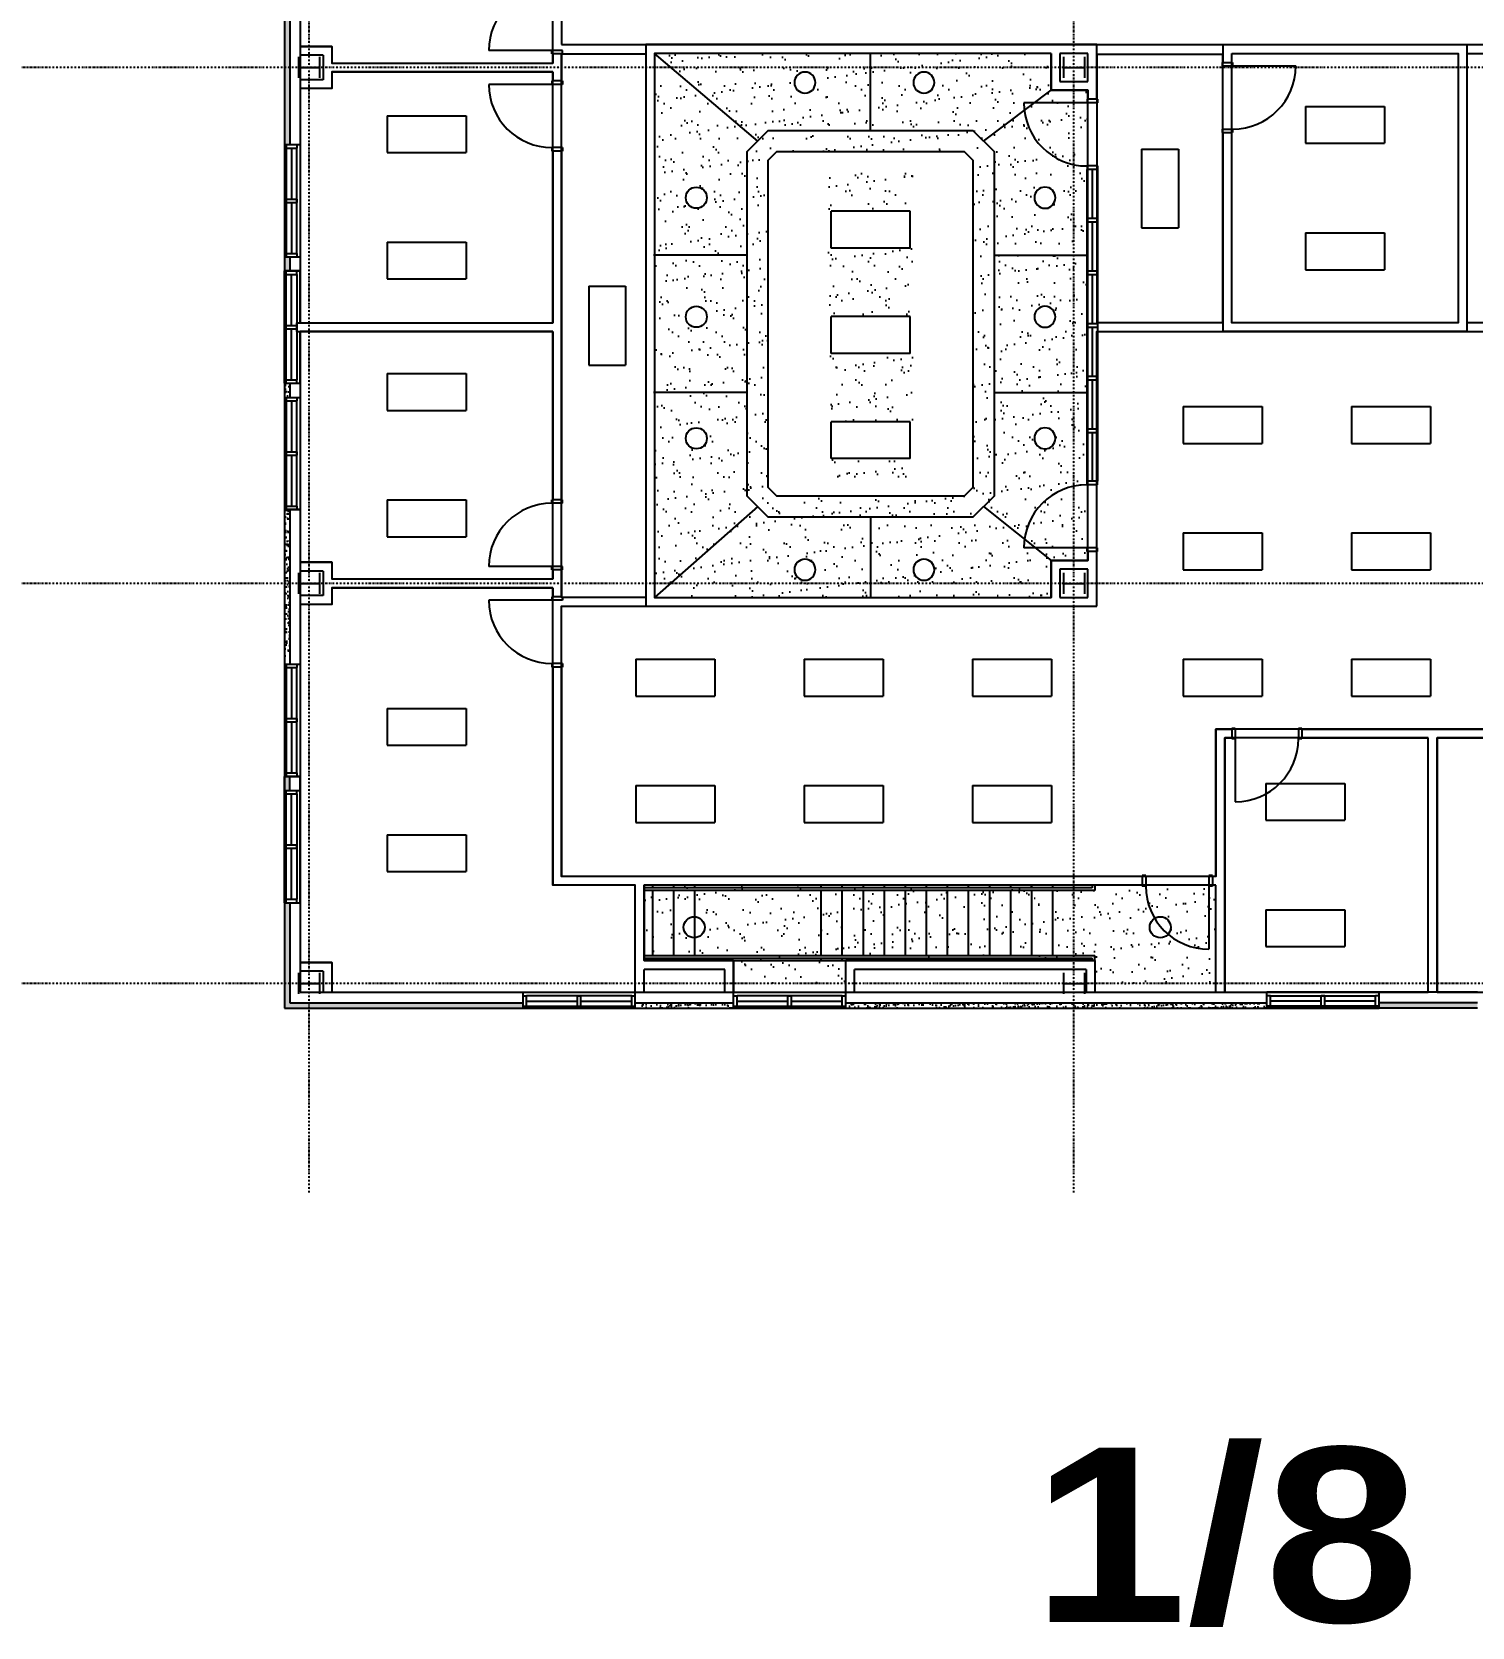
# Model space of a CAD drawing. Header units: inches. Extents: x -37 to 8263, y -3768 to 3636.
# Drawn here: x 5103 to 5924, y -3735 to -2826 of the extents above; entities that cross this region are included whole.
import ezdxf

# ---------------------------------------------------------------- set-up
doc = ezdxf.new("R2010")
doc.units = ezdxf.units.IN
doc.header["$MEASUREMENT"] = 0
doc.linetypes.add('DASHDOTX2', pattern=[2, 1, -0.5, 0, -0.5])
for name, color, linetype in [('CEILING', 1, 'Continuous'), ('DOORS', 2, 'Continuous'), ('ELECTRICAL', 5, 'Continuous'), ('poche', 1, 'Continuous'), ('STAIRS', 2, 'Continuous'), ('STRUCTURE', 1, 'DASHDOTX2'), ('WALLS', 4, 'Continuous'), ('WINDOWS', 2, 'Continuous')]:
    doc.layers.add(name, color=color, linetype=linetype)
doc.styles.add('ARIAL BLACK', font='')
doc.styles.get('ARIAL BLACK').set_extended_font_data('Arial Black')
pattern_1 = [(37.5, (3176.1406, -2890.3455), (-0.1259867, 3.8536475), [0, -3.04, 0, -3.4, 0, -3.25]), (7.5, (3176.1406, -2890.3455), (3.539553, 5.644292), [0, -1.64, 0, -2.74, 0, -1.05]), (327.5, (3173.6806, -2890.3455), (6.2282837, 0.011318), [0, -1, 0, -3.6, 0, -4.7]), (317.5, (3173.6806, -2890.3455), (6.012253, 1.755351), [0, -0.5, 0, -2.36, 0, -2.7])]
pattern_2 = [(37.5, (3176.1406, -2886.3455), (-0.1259867, 3.8536475), [0, -3.04, 0, -3.4, 0, -3.25]), (7.5, (3176.1406, -2886.3455), (3.539553, 5.644292), [0, -1.64, 0, -2.74, 0, -1.05]), (327.5, (3173.6806, -2886.3455), (6.2282837, 0.011318), [0, -1, 0, -3.6, 0, -4.7]), (317.5, (3173.6806, -2886.3455), (6.012253, 1.755351), [0, -0.5, 0, -2.36, 0, -2.7])]

# ---------------------------------------------------------------- blocks, each defined once
blk = doc.blocks.new('12in CAN')
at = {"layer": 'ELECTRICAL', "linetype": 'Continuous'}
blk.add_circle((0, 0), 6, dxfattribs=at)
blk = doc.blocks.new("4' FLOURO")
at = {"layer": 'ELECTRICAL', "linetype": 'Continuous'}
for p, q in [((1.5, -1.5), (46.5, -1.5)), ((1.5, -1.5), (1.5, -22.5)), ((46.5, -1.5), (46.5, -22.5)), ((1.5, -22.5), (46.5, -22.5))]:
    blk.add_line(p, q, dxfattribs=at)

msp = doc.modelspace()

# ---------------------------------------------------------------- hatches: boundary and pattern name
at = {"layer": 'CEILING'}
h = msp.add_hatch(dxfattribs=at)
h.set_pattern_fill('AR-SAND', color=1, scale=8, style=0)
h.paths.add_polyline_path([(5467.78, -2845.77), (5458.36, -2845.77), (5458.36, -2952.77), (5511.15, -2952.77), (5511.15, -2893.74), (5517.15, -2887.74)])
h.paths.add_polyline_path([(5488.15, -2920, -1), (5476.15, -2920, -1)], flags=16)
h.paths.add_polyline_path([(5581.5, -2845.77), (5467.78, -2845.77), (5517.15, -2887.74), (5523.15, -2881.74), (5581.5, -2881.74)])
h.paths.add_polyline_path([(5538.07, -2854.39, -1), (5550.07, -2854.39, -1)], flags=16)
h.paths.add_polyline_path([(5684.36, -2858.77), (5684.36, -2845.77), (5581.5, -2845.77), (5581.5, -2881.74), (5639.85, -2881.74), (5645.85, -2887.74)])
h.paths.add_polyline_path([(5605.89, -2854.39, -1), (5617.89, -2854.39, -1)], flags=16)
h.paths.add_polyline_path([(5684.36, -2837.77), (5581.5, -2837.77), (5581.5, -2845.77), (5684.36, -2845.77)])
h.paths.add_polyline_path([(5581.5, -2837.77), (5458.36, -2837.77), (5467.78, -2845.77), (5581.5, -2845.77)])
h.paths.add_polyline_path([(5511.15, -2952.77), (5458.36, -2952.77), (5458.36, -3031.03), (5511.15, -3031.03)])
h.paths.add_polyline_path([(5488.15, -2987.87, -1), (5476.15, -2987.87, -1)], flags=16)
h.paths.add_polyline_path([(5511.15, -3031.03), (5458.36, -3031.03), (5458.36, -3139.77), (5467.57, -3139.77), (5517.15, -3096.05), (5511.15, -3090.05)])
h.paths.add_polyline_path([(5488.15, -3057.14, -1), (5476.15, -3057.14, -1)], flags=16)
h.paths.add_polyline_path([(5581.5, -3102.05), (5523.15, -3102.05), (5517.15, -3096.05), (5467.57, -3139.77), (5581.5, -3139.77)])
h.paths.add_polyline_path([(5550.07, -3132.01, -1), (5538.07, -3132.01, -1)], flags=16)
h.paths.add_polyline_path([(5581.5, -3139.77), (5467.57, -3139.77), (5458.5, -3147.77), (5581.5, -3147.77)])
h.paths.add_polyline_path([(5684.36, -3139.77), (5581.5, -3139.77), (5581.5, -3147.77), (5684.36, -3147.77)])
h.paths.add_polyline_path([(5684.36, -3126.77), (5645.85, -3096.05), (5639.85, -3102.05), (5581.5, -3102.05), (5581.5, -3139.77), (5684.36, -3139.77)])
h.paths.add_polyline_path([(5617.89, -3132.01, -1), (5605.89, -3132.01, -1)], flags=16)
h.paths.add_polyline_path([(5697.36, -3031.03), (5651.85, -3031.03), (5651.85, -3090.05), (5645.85, -3096.05), (5684.36, -3126.77), (5697.36, -3126.77)])
h.paths.add_polyline_path([(5674.85, -3057.14, -1), (5686.85, -3057.14, -1)], flags=16)
h.paths.add_polyline_path([(5705.36, -3031.03), (5697.36, -3031.03), (5697.36, -3126.77), (5705.36, -3126.77)])
h.paths.add_polyline_path([(5697.36, -2952.77), (5651.85, -2952.77), (5651.85, -3031.03), (5697.36, -3031.03)])
h.paths.add_polyline_path([(5674.85, -2987.87, -1), (5686.85, -2987.87, -1)], flags=16)
h.paths.add_polyline_path([(5705.36, -2952.77), (5697.36, -2952.77), (5697.36, -3031.03), (5705.36, -3031.03)])
h.paths.add_polyline_path([(5705.36, -2858.77), (5697.36, -2858.77), (5697.36, -2952.77), (5705.36, -2952.77)])
h.paths.add_polyline_path([(5697.36, -2858.77), (5684.36, -2858.77), (5645.85, -2887.74), (5651.85, -2893.74), (5651.85, -2952.77), (5697.36, -2952.77)])
h.paths.add_polyline_path([(5686.85, -2920, -1), (5674.85, -2920, -1)], flags=16)
h.paths.add_polyline_path([(5639.85, -2881.74), (5523.15, -2881.74), (5511.15, -2893.74), (5511.15, -3090.05), (5523.15, -3102.05), (5639.85, -3102.05), (5651.85, -3090.05), (5651.85, -2893.74)])
h.paths.add_polyline_path([(5634.88, -2893.74), (5639.85, -2898.71), (5639.85, -3085.08), (5634.88, -3090.05), (5528.13, -3090.05), (5523.15, -3085.08), (5523.15, -2898.71), (5528.13, -2893.74)], flags=16)
h.paths.add_polyline_path([(5605.5, -2902.21), (5605.5, -3082.21), (5557.5, -3082.21), (5557.5, -2902.21)], flags=0)
h.paths.add_polyline_path([(5604, -2927.71), (5604, -2948.71), (5559, -2948.71), (5559, -2927.71)], flags=0)
h.paths.add_polyline_path([(5604, -2987.71), (5604, -3008.71), (5559, -3008.71), (5559, -2987.71)], flags=0)
h.paths.add_polyline_path([(5604, -3047.71), (5604, -3068.71), (5559, -3068.71), (5559, -3047.71)], flags=0)
h = msp.add_hatch(dxfattribs=at)
h.set_pattern_fill('AR-SAND', color=1, scale=8, style=0)
h.paths.add_polyline_path([(5697.36, -3311.77), (5697.36, -3354.77), (5709.36, -3354.77), (5709.36, -3367.77), (5778.36, -3367.77), (5778.36, -3311.77)])
h.paths.add_polyline_path([(5752.59, -3335.76, -1), (5740.59, -3335.76, -1)], flags=16)
h.paths.add_polyline_path([(5697.36, -3311.77), (5452.36, -3311.77), (5452.36, -3354.77), (5503.36, -3354.77), (5503.36, -3367.77), (5567.36, -3367.77), (5567.36, -3354.77), (5697.36, -3354.77)])
h.paths.add_polyline_path([(5474.9, -3335.76, -1), (5486.9, -3335.76, -1)], flags=16)
at = {"layer": 'poche'}
h = msp.add_hatch(dxfattribs=at)
h.set_pattern_fill('AR-SAND', color=256, scale=2, style=0)
h.set_pattern_definition(pattern_2)
h.paths.add_polyline_path([(5250.36, -2801.77), (5247.36, -2801.77), (5247.36, -2845.77), (5250.36, -2845.77)])
h.paths.add_polyline_path([(5250.36, -2845.77), (5247.36, -2845.77), (5247.36, -2889.77), (5250.36, -2889.77)])
h.paths.add_polyline_path([(5250.36, -2953.77), (5248.36, -2953.77), (5247.36, -2953.77), (5247.36, -2961.77), (5250.36, -2961.77)])
h = msp.add_hatch(dxfattribs=at)
h.set_pattern_fill('AR-SAND', color=256, scale=2, style=0)
h.set_pattern_definition(pattern_2)
h.paths.add_polyline_path([(5250.36, -3025.77), (5247.36, -3025.77), (5247.36, -3033.77), (5250.36, -3033.77)])
h.paths.add_polyline_path([(5250.36, -3097.77), (5247.36, -3097.77), (5247.36, -3139.77), (5250.36, -3139.77)])
h.paths.add_polyline_path([(5250.36, -3139.77), (5247.36, -3139.77), (5247.36, -3181.77), (5250.36, -3181.77)])
h = msp.add_hatch(dxfattribs=at)
h.set_pattern_fill('AR-SAND', color=256, scale=2, style=0)
h.set_pattern_definition(pattern_1)
h.paths.add_polyline_path([(5250.36, -3249.77), (5247.36, -3249.77), (5247.36, -3257.77), (5250.36, -3257.77)])
h.paths.add_polyline_path([(5250.36, -3321.77), (5248.36, -3321.77), (5247.36, -3321.77), (5247.36, -3367.77), (5250.36, -3367.77)])
h.paths.add_polyline_path([(5250.36, -3367.77), (5247.36, -3367.77), (5247.36, -3381.77), (5261.36, -3381.77), (5261.36, -3378.77), (5250.36, -3378.77)])
h.paths.add_polyline_path([(5383.36, -3378.77), (5261.36, -3378.77), (5261.36, -3381.77), (5383.36, -3381.77)])
h = msp.add_hatch(dxfattribs=at)
h.set_pattern_fill('AR-SAND', color=256, scale=2, style=0)
h.set_pattern_definition(pattern_1)
h.paths.add_polyline_path([(5927.36, -3378.77), (5871.36, -3378.77), (5871.36, -3381.77), (5927.36, -3381.77)])
h.paths.add_polyline_path([(6113.36, -3378.77), (5991.36, -3378.77), (5991.36, -3380.77), (5991.36, -3381.77), (6113.36, -3381.77)])
h.paths.add_polyline_path([(6127.36, -3367.77), (6124.36, -3367.77), (6124.36, -3378.77), (6113.36, -3378.77), (6113.36, -3381.77), (6127.36, -3381.77)])
h.paths.add_polyline_path([(6127.36, -3321.77), (6124.36, -3321.77), (6124.36, -3367.77), (6127.36, -3367.77)])
h = msp.add_hatch(dxfattribs=at)
h.set_pattern_fill('AR-SAND', color=256, scale=2, style=0)
h.set_pattern_definition(pattern_1)
h.paths.add_polyline_path([(5503.36, -3378.77), (5447.36, -3378.77), (5447.36, -3381.77), (5503.36, -3381.77)])
h = msp.add_hatch(dxfattribs=at)
h.set_pattern_fill('AR-SAND', color=256, scale=2, style=0)
h.set_pattern_definition(pattern_1)
h.paths.add_polyline_path([(5697.36, -3378.77), (5567.36, -3378.77), (5567.36, -3380.77), (5567.36, -3381.77), (5697.36, -3381.77)])
h = msp.add_hatch(dxfattribs=at)
h.set_pattern_fill('AR-SAND', color=256, scale=2, style=0)
h.set_pattern_definition(pattern_1)
h.paths.add_polyline_path([(5807.36, -3378.77), (5697.36, -3378.77), (5697.36, -3381.77), (5807.36, -3381.77)])

# ---------------------------------------------------------------- linework, layer by layer
at = {"layer": 'CEILING', "color": 1}
for p, q in [((5517.15, -2887.74), (5458.36, -2837.77)), ((5581.5, -2881.74), (5581.5, -2837.77)), ((5645.85, -2887.74), (5684.36, -2858.77)), ((5511.15, -2952.77), (5457.64, -2952.77)), ((5651.85, -2952.77), (5705.36, -2952.77)), ((5511.15, -3031.03), (5457.64, -3031.03)), ((5651.85, -3031.03), (5705.36, -3031.03)), ((5517.15, -3096.05), (5458.36, -3147.89)), ((5645.85, -3096.05), (5684.36, -3126.77)), ((5581.5, -3102.05), (5581.5, -3147.77))]:
    msp.add_line(p, q, dxfattribs=at)
at = {"layer": 'CEILING', "color": 5}
for p, q in [((5247.36, -2889.77), (5247.36, -3097.77)), ((5247.36, -3185.77), (5247.36, -3321.77)), ((5383.36, -3381.77), (5447.36, -3381.77)), ((5503.36, -3381.77), (5567.36, -3381.77)), ((5807.36, -3381.77), (5871.36, -3381.77))]:
    msp.add_line(p, q, dxfattribs=at)
at = {"layer": 'CEILING', "color": 4}
for points in [[(5400.36, -2700.27), (5256.36, -2700.27), (5256.36, -2833.77), (5274.36, -2833.77), (5274.36, -2843.27), (5400.36, -2843.27)], [(5405.36, -2832.77), (5969.36, -2832.77), (5969.36, -2700.27), (5405.36, -2700.27), (5405.36, -2832.77)], [(5405.36, -2838.11), (5453.36, -2838.11), (5453.36, -3147.89), (5405.36, -3147.89)], [(5684.36, -2837.77), (5458.36, -2837.77), (5458.36, -3147.77), (5684.36, -3147.77), (5684.36, -3126.77), (5705.36, -3126.77), (5705.36, -2858.77), (5684.36, -2858.77)], [(5782.36, -2838.46), (5710.47, -2838.46), (5710.47, -2991.07), (5782.36, -2991.07)], [(5787.36, -2837.77), (5916.36, -2837.77), (5916.36, -2991.27), (5787.36, -2991.27)], [(5969.36, -2838.11), (5921.36, -2838.11), (5921.36, -2991.07), (5969.36, -2991.07)], [(5400.36, -2848.27), (5274.36, -2848.27), (5274.36, -2857.77), (5256.36, -2857.77), (5256.36, -2991.27), (5400.36, -2991.27)], [(5400.36, -2996.27), (5256.36, -2996.27), (5256.36, -3127.77), (5274.36, -3127.77), (5274.36, -3137.27), (5400.36, -3137.27)], [(5710.36, -3152.77), (5710.36, -2996.27), (5969.36, -2996.27), (5969.36, -3222.77), (5778.36, -3222.77), (5778.36, -3306.77), (5405.36, -3306.77), (5405.36, -3152.77)], [(5400.36, -3142.27), (5274.36, -3142.27), (5274.36, -3151.77), (5256.36, -3151.77), (5256.36, -3355.77), (5274.36, -3355.77), (5274.36, -3372.77), (5447.36, -3372.77), (5447.36, -3311.77), (5400.36, -3311.77)], [(6118.36, -3151.77), (6100.36, -3151.77), (6100.36, -3142.27), (5974.36, -3142.27), (5974.36, -3227.77), (5904.36, -3227.77), (5904.36, -3372.77), (6100.36, -3372.77), (6100.36, -3355.77), (6118.36, -3355.77)], [(5899.36, -3227.77), (5783.36, -3227.77), (5783.36, -3372.77), (5899.36, -3372.77)], [(5778.36, -3311.77), (5452.36, -3311.77), (5452.36, -3354.77), (5503.36, -3354.77), (5503.36, -3372.77), (5567.36, -3372.77), (5567.36, -3354.77), (5709.36, -3354.77), (5709.36, -3372.77), (5778.36, -3372.77)]]:
    msp.add_lwpolyline(points, close=True, dxfattribs=at)
at = {"layer": 'CEILING', "color": 2}
for points in [[(5511.15, -3090.05), (5511.15, -2893.74), (5523.15, -2881.74), (5639.85, -2881.74), (5651.85, -2893.74), (5651.85, -3090.05), (5639.85, -3102.05), (5523.15, -3102.05)], [(5523.15, -3085.08), (5523.15, -2898.71), (5528.13, -2893.74), (5634.88, -2893.74), (5639.85, -2898.71), (5639.85, -3085.08), (5634.88, -3090.05), (5528.13, -3090.05)]]:
    msp.add_lwpolyline(points, close=True, dxfattribs=at)
at = {"layer": 'DOORS', "color": 4, "linetype": 'Continuous'}
for p, q in [((5399.86, -2836.11), (5363.86, -2836.11)), ((5787.86, -2844.94), (5823.86, -2844.94)), ((5399.86, -2855.44), (5363.86, -2855.44)), ((5704.86, -2865.94), (5668.86, -2865.94)), ((5704.86, -3119.61), (5668.86, -3119.61)), ((5399.86, -3130.11), (5363.86, -3130.11)), ((5399.86, -3149.44), (5363.86, -3149.44)), ((5789.36, -3228.27), (5789.36, -3264.27)), ((5774.36, -3312.27), (5774.36, -3348.27))]:
    msp.add_line(p, q, dxfattribs=at)
at = {"layer": 'DOORS', "linetype": 'Continuous'}
for p, q in [((5399.86, -2838.11), (5399.86, -2836.11)), ((5405.86, -2836.11), (5399.86, -2836.11)), ((5405.86, -2838.11), (5405.86, -2836.11)), ((5405.86, -2838.11), (5399.86, -2838.11)), ((5781.86, -2842.94), (5787.86, -2842.94)), ((5781.86, -2842.94), (5781.86, -2844.94)), ((5781.86, -2844.94), (5787.86, -2844.94)), ((5787.86, -2842.94), (5787.86, -2844.94)), ((5405.86, -2853.44), (5399.86, -2853.44)), ((5399.86, -2853.44), (5399.86, -2855.44)), ((5405.86, -2853.44), (5405.86, -2855.44)), ((5405.86, -2855.44), (5399.86, -2855.44)), ((5710.86, -2863.94), (5704.86, -2863.94)), ((5704.86, -2863.94), (5704.86, -2865.94)), ((5710.86, -2865.94), (5704.86, -2865.94)), ((5710.86, -2863.94), (5710.86, -2865.94)), ((5781.86, -2880.94), (5787.86, -2880.94)), ((5781.86, -2880.94), (5781.86, -2882.94)), ((5787.86, -2880.94), (5787.86, -2882.94)), ((5781.86, -2882.94), (5787.86, -2882.94)), ((5405.86, -2891.44), (5399.86, -2891.44)), ((5399.86, -2891.44), (5399.86, -2893.44)), ((5405.86, -2893.44), (5399.86, -2893.44)), ((5405.86, -2891.44), (5405.86, -2893.44)), ((5710.86, -2901.94), (5704.86, -2901.94)), ((5704.86, -2901.94), (5704.86, -2903.94)), ((5710.86, -2903.94), (5704.86, -2903.94)), ((5710.86, -2901.94), (5710.86, -2903.94)), ((5704.86, -3083.61), (5704.86, -3081.61)), ((5710.86, -3081.61), (5704.86, -3081.61)), ((5710.86, -3083.61), (5704.86, -3083.61)), ((5710.86, -3083.61), (5710.86, -3081.61)), ((5399.86, -3094.11), (5399.86, -3092.11)), ((5405.86, -3092.11), (5399.86, -3092.11)), ((5405.86, -3094.11), (5399.86, -3094.11)), ((5405.86, -3094.11), (5405.86, -3092.11)), ((5704.86, -3121.61), (5704.86, -3119.61)), ((5710.86, -3119.61), (5704.86, -3119.61)), ((5710.86, -3121.61), (5704.86, -3121.61)), ((5710.86, -3121.61), (5710.86, -3119.61)), ((5399.86, -3132.11), (5399.86, -3130.11)), ((5405.86, -3130.11), (5399.86, -3130.11)), ((5405.86, -3132.11), (5399.86, -3132.11)), ((5405.86, -3132.11), (5405.86, -3130.11)), ((5399.86, -3147.44), (5399.86, -3149.44)), ((5405.86, -3147.44), (5399.86, -3147.44)), ((5405.86, -3149.44), (5399.86, -3149.44)), ((5405.86, -3147.44), (5405.86, -3149.44)), ((5399.86, -3185.44), (5399.86, -3187.44)), ((5405.86, -3185.44), (5399.86, -3185.44)), ((5405.86, -3187.44), (5399.86, -3187.44)), ((5405.86, -3185.44), (5405.86, -3187.44)), ((5787.36, -3222.27), (5787.36, -3228.27)), ((5787.36, -3222.27), (5789.36, -3222.27)), ((5789.36, -3222.27), (5789.36, -3228.27)), ((5825.36, -3222.27), (5825.36, -3228.27)), ((5825.36, -3222.27), (5827.36, -3222.27)), ((5827.36, -3222.27), (5827.36, -3228.27)), ((5787.36, -3228.27), (5789.36, -3228.27)), ((5825.36, -3228.27), (5827.36, -3228.27)), ((5738.36, -3306.27), (5736.36, -3306.27)), ((5736.36, -3306.27), (5736.36, -3312.27)), ((5738.36, -3306.27), (5738.36, -3312.27)), ((5776.36, -3306.27), (5774.36, -3306.27)), ((5774.36, -3306.27), (5774.36, -3312.27)), ((5776.36, -3306.27), (5776.36, -3312.27)), ((5738.36, -3312.27), (5736.36, -3312.27)), ((5776.36, -3312.27), (5774.36, -3312.27))]:
    msp.add_line(p, q, dxfattribs=at)
at = {"layer": 'DOORS', "color": 1, "linetype": 'Continuous'}
for centre, start, end in [((5399.86, -2836.11), 90, 180), ((5787.86, -2844.94), 270, 0), ((5399.86, -2855.44), 180, 270), ((5704.86, -2865.94), 180, 270), ((5704.86, -3119.61), 90, 180), ((5399.86, -3130.11), 90, 180), ((5399.86, -3149.44), 180, 270), ((5789.36, -3228.27), 270, 0), ((5774.36, -3312.27), 180, 270)]:
    msp.add_arc(centre, 36, start, end, dxfattribs=at)
at = {"layer": 'poche', "color": 2}
for p, q in [((5250.36, -2801.77), (5250.36, -2889.77)), ((5250.36, -2953.77), (5250.36, -2961.77)), ((5250.36, -3025.77), (5250.36, -3033.77)), ((5250.36, -3097.77), (5250.36, -3185.77)), ((5250.36, -3257.77), (5250.36, -3249.77)), ((5250.36, -3321.77), (5250.36, -3378.77)), ((5250.36, -3378.77), (5383.36, -3378.77)), ((5447.36, -3378.77), (5503.36, -3378.77)), ((5567.36, -3378.77), (5807.36, -3378.77)), ((5927.36, -3378.77), (5871.36, -3378.77))]:
    msp.add_line(p, q, dxfattribs=at)
at = {"layer": 'STAIRS', "color": 1}
for p, q in [((5707.86, -3313.27), (5452.36, -3313.27)), ((5709.36, -3314.77), (5452.36, -3314.77)), ((5707.86, -3311.77), (5707.86, -3313.27)), ((5709.36, -3311.77), (5709.36, -3314.77)), ((5452.36, -3351.77), (5709.36, -3351.77)), ((5452.36, -3353.27), (5707.86, -3353.27)), ((5707.86, -3354.77), (5707.86, -3353.27)), ((5709.36, -3354.77), (5709.36, -3351.77))]:
    msp.add_line(p, q, dxfattribs=at)
at = {"layer": 'STAIRS'}
for p, q in [((5457.36, -3313.27), (5457.36, -3311.77)), ((5457.36, -3351.77), (5457.36, -3314.77)), ((5469.36, -3313.27), (5469.36, -3311.77)), ((5469.36, -3351.77), (5469.36, -3314.77)), ((5481.36, -3313.27), (5481.36, -3311.77)), ((5481.36, -3351.77), (5481.36, -3314.77)), ((5553.36, -3313.27), (5553.36, -3311.77)), ((5553.36, -3351.77), (5553.36, -3314.77)), ((5565.36, -3313.27), (5565.36, -3311.77)), ((5565.36, -3351.77), (5565.36, -3314.77)), ((5577.36, -3313.27), (5577.36, -3311.77)), ((5577.36, -3351.77), (5577.36, -3314.77)), ((5589.36, -3313.27), (5589.36, -3311.77)), ((5589.36, -3351.77), (5589.36, -3314.77)), ((5601.36, -3313.27), (5601.36, -3311.77)), ((5601.36, -3351.77), (5601.36, -3314.77)), ((5613.36, -3313.27), (5613.36, -3311.77)), ((5613.36, -3351.77), (5613.36, -3314.77)), ((5625.36, -3313.27), (5625.36, -3311.77)), ((5625.36, -3351.77), (5625.36, -3314.77)), ((5637.36, -3313.27), (5637.36, -3311.77)), ((5637.36, -3351.77), (5637.36, -3314.77)), ((5649.36, -3313.27), (5649.36, -3311.77)), ((5649.36, -3351.77), (5649.36, -3314.77)), ((5661.36, -3313.27), (5661.36, -3311.77)), ((5661.36, -3351.77), (5661.36, -3314.77)), ((5673.36, -3313.27), (5673.36, -3311.77)), ((5673.36, -3351.77), (5673.36, -3314.77)), ((5685.36, -3313.27), (5685.36, -3311.77)), ((5685.36, -3351.77), (5685.36, -3314.77)), ((5457.36, -3354.77), (5457.36, -3353.27)), ((5469.36, -3354.77), (5469.36, -3353.27)), ((5481.36, -3354.77), (5481.36, -3353.27)), ((5553.36, -3354.77), (5553.36, -3353.27)), ((5565.36, -3354.77), (5565.36, -3353.27)), ((5577.36, -3354.77), (5577.36, -3353.27)), ((5589.36, -3354.77), (5589.36, -3353.27)), ((5601.36, -3354.77), (5601.36, -3353.27)), ((5613.36, -3354.77), (5613.36, -3353.27)), ((5625.36, -3354.77), (5625.36, -3353.27)), ((5637.36, -3354.77), (5637.36, -3353.27)), ((5649.36, -3354.77), (5649.36, -3353.27)), ((5661.36, -3354.77), (5661.36, -3353.27)), ((5673.36, -3354.77), (5673.36, -3353.27)), ((5685.36, -3354.77), (5685.36, -3353.27)), ((5503.36, -3354.77), (5567.36, -3354.77))]:
    msp.add_line(p, q, dxfattribs=at)
at = {"layer": 'STRUCTURE'}
for p, q in [((5261.36, -3486.93), (5261.36, -1470.33)), ((5697.36, -3486.93), (5697.36, -1470.33)), ((6436.98, -2845.77), (3862.64, -2845.77)), ((6436.98, -3139.77), (3862.64, -3139.77)), ((6436.98, -3367.77), (3862.64, -3367.77))]:
    msp.add_line(p, q, dxfattribs=at)
at = {"layer": 'STRUCTURE', "color": 5, "linetype": 'Continuous'}
for p, q in [((5255.36, -2839.77), (5255.36, -2851.77)), ((5267.36, -2839.77), (5267.36, -2851.77)), ((5691.36, -2839.77), (5691.36, -2851.77)), ((5703.36, -2839.77), (5703.36, -2851.77)), ((5255.36, -2845.77), (5267.36, -2845.77)), ((5691.36, -2845.77), (5703.36, -2845.77)), ((5255.36, -3133.77), (5255.36, -3145.77)), ((5267.36, -3133.77), (5267.36, -3145.77)), ((5691.36, -3133.77), (5691.36, -3145.77)), ((5703.36, -3133.77), (5703.36, -3145.77)), ((5255.36, -3139.77), (5267.36, -3139.77)), ((5691.36, -3139.77), (5703.36, -3139.77)), ((5255.36, -3361.77), (5255.36, -3373.77)), ((5267.36, -3361.77), (5267.36, -3373.77)), ((5691.36, -3361.77), (5691.36, -3373.77)), ((5703.36, -3361.77), (5703.36, -3373.77)), ((5255.36, -3367.77), (5267.36, -3367.77)), ((5691.36, -3367.77), (5703.36, -3367.77))]:
    msp.add_line(p, q, dxfattribs=at)
at = {"layer": 'WALLS', "color": 5}
for p, q in [((5247.36, -2801.77), (5247.36, -2889.77)), ((5247.36, -2953.77), (5247.36, -2961.77)), ((5247.36, -3025.77), (5247.36, -3033.77)), ((5247.36, -3097.77), (5247.36, -3185.77)), ((5247.36, -3257.77), (5247.36, -3249.77)), ((5247.36, -3321.77), (5247.36, -3381.77)), ((5247.36, -3381.77), (5383.36, -3381.77)), ((5447.36, -3381.77), (5503.36, -3381.77)), ((5567.36, -3381.77), (5807.36, -3381.77)), ((5927.36, -3381.77), (5871.36, -3381.77))]:
    msp.add_line(p, q, dxfattribs=at)
at = {"layer": 'WALLS'}
for p, q in [((5256.36, -2801.77), (5256.36, -2889.77)), ((5274.36, -2833.77), (5256.36, -2833.77)), ((5274.36, -2833.77), (5274.36, -2843.27)), ((5453.36, -2832.77), (5453.36, -3152.77)), ((5710.36, -2832.77), (5453.36, -2832.77)), ((5710.36, -2863.94), (5710.36, -2832.77)), ((5782.36, -2832.77), (5921.36, -2832.77)), ((5782.36, -2832.77), (5782.36, -2842.94)), ((5921.36, -2832.77), (5921.36, -2996.27)), ((5274.36, -2843.27), (5400.36, -2843.27)), ((5400.36, -2838.11), (5400.36, -2843.27)), ((5405.36, -2838.11), (5405.36, -2853.44)), ((5458.36, -2837.77), (5458.36, -3147.77)), ((5684.36, -2837.77), (5458.36, -2837.77)), ((5684.36, -2837.77), (5684.36, -2858.77)), ((5787.36, -2842.94), (5787.36, -2837.77)), ((5787.36, -2837.77), (5916.36, -2837.77)), ((5916.36, -2837.77), (5916.36, -2991.27)), ((5274.36, -2848.27), (5274.36, -2857.77)), ((5274.36, -2848.27), (5400.36, -2848.27)), ((5400.36, -2848.27), (5400.36, -2853.44)), ((5274.36, -2857.77), (5256.36, -2857.77)), ((5684.36, -2858.77), (5705.36, -2858.77)), ((5705.36, -2858.77), (5705.36, -2863.94)), ((5782.36, -2882.94), (5782.36, -2996.27)), ((5787.36, -2991.27), (5787.36, -2882.94)), ((5400.36, -2893.44), (5400.36, -2991.27)), ((5405.36, -2893.44), (5405.36, -3092.11)), ((5256.36, -2953.77), (5256.36, -2961.77)), ((5254.36, -2996.27), (5254.36, -2991.27)), ((5254.36, -2991.27), (5400.36, -2991.27)), ((5254.36, -2996.27), (5400.36, -2996.27)), ((5400.36, -2996.27), (5400.36, -3092.11)), ((5921.36, -2996.27), (5782.36, -2996.27)), ((5916.36, -2991.27), (5787.36, -2991.27)), ((5256.36, -3025.77), (5256.36, -3033.77)), ((5256.36, -3097.77), (5256.36, -3185.77)), ((5684.36, -3126.77), (5684.36, -3147.77)), ((5705.36, -3126.77), (5684.36, -3126.77)), ((5705.36, -3121.61), (5705.36, -3126.77)), ((5710.36, -3152.77), (5710.36, -3121.61)), ((5274.36, -3127.77), (5256.36, -3127.77)), ((5274.36, -3127.77), (5274.36, -3137.27)), ((5400.36, -3132.11), (5400.36, -3137.27)), ((5405.36, -3132.11), (5405.36, -3147.44)), ((5274.36, -3137.27), (5400.36, -3137.27)), ((5274.36, -3142.27), (5274.36, -3151.77)), ((5274.36, -3142.27), (5400.36, -3142.27)), ((5400.36, -3142.27), (5400.36, -3147.44)), ((5274.36, -3151.77), (5256.36, -3151.77)), ((5453.36, -3152.77), (5710.36, -3152.77)), ((5458.36, -3147.77), (5684.36, -3147.77)), ((5400.36, -3187.44), (5400.36, -3311.77)), ((5405.36, -3187.44), (5405.36, -3306.77)), ((5778.36, -3306.77), (5778.36, -3222.77)), ((5778.36, -3222.77), (5787.36, -3222.77)), ((5827.36, -3222.77), (5969.36, -3222.77)), ((5783.36, -3227.77), (5787.36, -3227.77)), ((5783.36, -3306.77), (5783.36, -3227.77)), ((5827.36, -3227.77), (5899.36, -3227.77)), ((5899.36, -3372.77), (5899.36, -3227.77)), ((5904.36, -3227.77), (5974.36, -3227.77)), ((5904.36, -3372.77), (5904.36, -3227.77)), ((5256.36, -3257.77), (5256.36, -3249.77)), ((5736.36, -3306.77), (5405.36, -3306.77)), ((5778.36, -3306.77), (5776.36, -3306.77)), ((5783.36, -3372.77), (5783.36, -3306.77)), ((5447.36, -3311.77), (5400.36, -3311.77)), ((5447.36, -3372.77), (5447.36, -3311.77)), ((5736.36, -3311.77), (5452.36, -3311.77)), ((5452.36, -3354.77), (5452.36, -3311.77)), ((5778.36, -3311.77), (5776.36, -3311.77)), ((5778.36, -3372.77), (5778.36, -3311.77)), ((5256.36, -3321.77), (5256.36, -3372.77)), ((5274.36, -3355.77), (5256.36, -3355.77)), ((5274.36, -3355.77), (5274.36, -3372.77)), ((5503.36, -3354.77), (5452.36, -3354.77)), ((5503.36, -3372.77), (5503.36, -3354.77)), ((5709.36, -3354.77), (5567.36, -3354.77)), ((5567.36, -3372.77), (5567.36, -3354.77)), ((5709.36, -3354.77), (5685.36, -3354.77)), ((5709.36, -3354.77), (5709.36, -3372.77)), ((5256.36, -3372.77), (5383.36, -3372.77)), ((5447.36, -3372.77), (5503.36, -3372.77)), ((5567.36, -3372.77), (5807.36, -3372.77)), ((5927.36, -3372.77), (5871.36, -3372.77))]:
    msp.add_line(p, q, dxfattribs=at)
at = {"layer": 'WALLS', "color": 2}
for p, q in [((5269.36, -2838.77), (5256.36, -2838.77)), ((5269.36, -2838.77), (5269.36, -2852.77)), ((5705.36, -2837.77), (5689.36, -2837.77)), ((5689.36, -2837.77), (5689.36, -2853.77)), ((5705.36, -2853.77), (5705.36, -2837.77)), ((5269.36, -2852.77), (5256.36, -2852.77)), ((5689.36, -2853.77), (5705.36, -2853.77)), ((5269.36, -3132.77), (5256.36, -3132.77)), ((5269.36, -3132.77), (5269.36, -3146.77)), ((5689.36, -3131.77), (5689.36, -3147.77)), ((5705.36, -3131.77), (5689.36, -3131.77)), ((5705.36, -3147.77), (5705.36, -3131.77)), ((5269.36, -3146.77), (5256.36, -3146.77)), ((5689.36, -3147.77), (5705.36, -3147.77)), ((5269.36, -3360.77), (5256.36, -3360.77)), ((5269.36, -3360.77), (5269.36, -3372.77)), ((5498.36, -3359.77), (5452.36, -3359.77)), ((5452.36, -3372.77), (5452.36, -3359.77)), ((5498.36, -3372.77), (5498.36, -3359.77)), ((5572.36, -3372.77), (5572.36, -3359.77)), ((5704.36, -3359.77), (5572.36, -3359.77)), ((5704.36, -3359.77), (5704.36, -3372.77))]:
    msp.add_line(p, q, dxfattribs=at)
at = {"layer": 'WALLS', "color": 4}
for p, q in [((5247.36, -2889.77), (5256.36, -2889.77)), ((5247.36, -2953.77), (5256.36, -2953.77)), ((5247.36, -2961.77), (5256.36, -2961.77)), ((5256.36, -2961.77), (5247.36, -2961.77)), ((5256.36, -2961.77), (5247.36, -2961.77)), ((5247.36, -3025.77), (5256.36, -3025.77)), ((5247.36, -3033.77), (5256.36, -3033.77)), ((5247.36, -3097.77), (5256.36, -3097.77)), ((5256.36, -3097.77), (5247.36, -3097.77)), ((5256.36, -3097.77), (5247.36, -3097.77)), ((5247.36, -3185.77), (5256.36, -3185.77)), ((5247.36, -3185.77), (5256.36, -3185.77)), ((5247.36, -3249.77), (5256.36, -3249.77)), ((5256.36, -3249.77), (5247.36, -3249.77)), ((5256.36, -3249.77), (5247.36, -3249.77)), ((5247.36, -3257.77), (5256.36, -3257.77)), ((5247.36, -3321.77), (5256.36, -3321.77)), ((5383.36, -3381.77), (5383.36, -3372.77)), ((5447.36, -3381.77), (5447.36, -3372.77)), ((5503.36, -3381.77), (5503.36, -3372.77)), ((5567.36, -3381.77), (5567.36, -3372.77)), ((5807.36, -3381.77), (5807.36, -3372.77)), ((5871.36, -3381.77), (5871.36, -3372.77))]:
    msp.add_line(p, q, dxfattribs=at)
at = {"layer": 'WINDOWS', "color": 1}
for p, q in [((5247.36, -2889.77), (5247.36, -2953.77)), ((5256.36, -2889.77), (5256.36, -2953.77)), ((5247.36, -3025.77), (5247.36, -2961.77)), ((5256.36, -2991.27), (5256.36, -2961.77)), ((5256.36, -3025.77), (5256.36, -2996.27)), ((5247.36, -3033.77), (5247.36, -3097.77)), ((5256.36, -3033.77), (5256.36, -3097.77)), ((5247.36, -3185.77), (5247.36, -3249.77)), ((5256.36, -3185.77), (5256.36, -3249.77)), ((5247.36, -3321.77), (5247.36, -3257.77)), ((5256.36, -3321.77), (5256.36, -3257.77)), ((5383.36, -3372.77), (5447.36, -3372.77)), ((5503.36, -3372.77), (5567.36, -3372.77)), ((5871.36, -3372.77), (5807.36, -3372.77)), ((5383.36, -3381.77), (5447.36, -3381.77)), ((5503.36, -3381.77), (5567.36, -3381.77)), ((5871.36, -3381.77), (5807.36, -3381.77))]:
    msp.add_line(p, q, dxfattribs=at)
at = {"layer": 'WINDOWS', "linetype": 'Continuous'}
for p, q in [((5248.36, -2889.77), (5248.36, -2891.77)), ((5248.36, -2889.77), (5254.36, -2889.77)), ((5254.36, -2889.77), (5254.36, -2891.77)), ((5248.36, -2891.77), (5254.36, -2891.77)), ((5248.36, -2920.77), (5248.36, -2922.77)), ((5248.36, -2920.77), (5254.36, -2920.77)), ((5248.36, -2922.77), (5254.36, -2922.77)), ((5254.36, -2920.77), (5254.36, -2922.77)), ((5710.86, -2931.94), (5704.86, -2931.94)), ((5704.86, -2931.94), (5704.86, -2933.94)), ((5710.86, -2933.94), (5704.86, -2933.94)), ((5710.86, -2931.94), (5710.86, -2933.94)), ((5248.36, -2951.77), (5248.36, -2953.77)), ((5248.36, -2951.77), (5254.36, -2951.77)), ((5248.36, -2953.77), (5254.36, -2953.77)), ((5254.36, -2951.77), (5254.36, -2953.77)), ((5248.36, -2963.77), (5248.36, -2961.77)), ((5248.36, -2961.77), (5254.36, -2961.77)), ((5254.36, -2963.77), (5254.36, -2961.77)), ((5710.86, -2961.94), (5704.86, -2961.94)), ((5704.86, -2961.94), (5704.86, -2963.94)), ((5710.86, -2961.94), (5710.86, -2963.94)), ((5248.36, -2963.77), (5254.36, -2963.77)), ((5710.86, -2963.94), (5704.86, -2963.94)), ((5248.36, -2994.77), (5248.36, -2992.77)), ((5248.36, -2992.77), (5254.36, -2992.77)), ((5248.36, -2994.77), (5254.36, -2994.77)), ((5254.36, -2994.77), (5254.36, -2992.77)), ((5710.86, -2991.94), (5704.86, -2991.94)), ((5704.86, -2991.94), (5704.86, -2993.94)), ((5710.86, -2993.94), (5704.86, -2993.94)), ((5710.86, -2991.94), (5710.86, -2993.94)), ((5248.36, -3025.77), (5248.36, -3023.77)), ((5248.36, -3023.77), (5254.36, -3023.77)), ((5248.36, -3025.77), (5254.36, -3025.77)), ((5254.36, -3025.77), (5254.36, -3023.77)), ((5710.86, -3021.94), (5704.86, -3021.94)), ((5704.86, -3021.94), (5704.86, -3023.94)), ((5710.86, -3023.94), (5704.86, -3023.94)), ((5710.86, -3021.94), (5710.86, -3023.94)), ((5248.36, -3033.77), (5248.36, -3035.77)), ((5248.36, -3033.77), (5254.36, -3033.77)), ((5248.36, -3035.77), (5254.36, -3035.77)), ((5254.36, -3033.77), (5254.36, -3035.77)), ((5710.86, -3051.94), (5704.86, -3051.94)), ((5704.86, -3051.94), (5704.86, -3053.94)), ((5710.86, -3053.94), (5704.86, -3053.94)), ((5710.86, -3051.94), (5710.86, -3053.94)), ((5248.36, -3064.77), (5248.36, -3066.77)), ((5248.36, -3064.77), (5254.36, -3064.77)), ((5248.36, -3066.77), (5254.36, -3066.77)), ((5254.36, -3064.77), (5254.36, -3066.77)), ((5248.36, -3095.77), (5248.36, -3097.77)), ((5248.36, -3095.77), (5254.36, -3095.77)), ((5248.36, -3097.77), (5254.36, -3097.77)), ((5254.36, -3095.77), (5254.36, -3097.77)), ((5248.36, -3185.77), (5248.36, -3187.77)), ((5248.36, -3185.77), (5254.36, -3185.77)), ((5248.36, -3187.77), (5254.36, -3187.77)), ((5254.36, -3185.77), (5254.36, -3187.77)), ((5248.36, -3216.77), (5248.36, -3218.77)), ((5248.36, -3216.77), (5254.36, -3216.77)), ((5254.36, -3216.77), (5254.36, -3218.77)), ((5248.36, -3218.77), (5254.36, -3218.77)), ((5248.36, -3247.77), (5248.36, -3249.77)), ((5248.36, -3247.77), (5254.36, -3247.77)), ((5248.36, -3249.77), (5254.36, -3249.77)), ((5254.36, -3247.77), (5254.36, -3249.77)), ((5248.36, -3259.77), (5248.36, -3257.77)), ((5248.36, -3257.77), (5254.36, -3257.77)), ((5248.36, -3259.77), (5254.36, -3259.77)), ((5254.36, -3259.77), (5254.36, -3257.77)), ((5248.36, -3290.77), (5248.36, -3288.77)), ((5248.36, -3288.77), (5254.36, -3288.77)), ((5254.36, -3290.77), (5254.36, -3288.77)), ((5248.36, -3290.77), (5254.36, -3290.77)), ((5248.36, -3321.77), (5248.36, -3319.77)), ((5248.36, -3319.77), (5254.36, -3319.77)), ((5248.36, -3321.77), (5254.36, -3321.77)), ((5254.36, -3321.77), (5254.36, -3319.77)), ((5383.36, -3374.77), (5385.36, -3374.77)), ((5383.36, -3380.77), (5383.36, -3374.77)), ((5383.36, -3380.77), (5385.36, -3380.77)), ((5385.36, -3380.77), (5385.36, -3374.77)), ((5414.36, -3374.77), (5416.36, -3374.77)), ((5414.36, -3380.77), (5414.36, -3374.77)), ((5414.36, -3380.77), (5416.36, -3380.77)), ((5416.36, -3380.77), (5416.36, -3374.77)), ((5445.36, -3380.77), (5445.36, -3374.77)), ((5445.36, -3374.77), (5447.36, -3374.77)), ((5445.36, -3380.77), (5447.36, -3380.77)), ((5447.36, -3380.77), (5447.36, -3374.77)), ((5503.36, -3380.77), (5503.36, -3374.77)), ((5503.36, -3374.77), (5505.36, -3374.77)), ((5503.36, -3380.77), (5505.36, -3380.77)), ((5505.36, -3380.77), (5505.36, -3374.77)), ((5534.36, -3380.77), (5534.36, -3374.77)), ((5534.36, -3374.77), (5536.36, -3374.77)), ((5534.36, -3380.77), (5536.36, -3380.77)), ((5536.36, -3380.77), (5536.36, -3374.77)), ((5565.36, -3374.77), (5567.36, -3374.77)), ((5565.36, -3380.77), (5565.36, -3374.77)), ((5565.36, -3380.77), (5567.36, -3380.77)), ((5567.36, -3380.77), (5567.36, -3374.77)), ((5807.36, -3380.77), (5807.36, -3374.77)), ((5809.36, -3374.77), (5807.36, -3374.77)), ((5809.36, -3380.77), (5807.36, -3380.77)), ((5809.36, -3380.77), (5809.36, -3374.77)), ((5840.36, -3374.77), (5838.36, -3374.77)), ((5838.36, -3380.77), (5838.36, -3374.77)), ((5840.36, -3380.77), (5838.36, -3380.77)), ((5840.36, -3380.77), (5840.36, -3374.77)), ((5871.36, -3374.77), (5869.36, -3374.77)), ((5869.36, -3380.77), (5869.36, -3374.77)), ((5871.36, -3380.77), (5869.36, -3380.77)), ((5871.36, -3380.77), (5871.36, -3374.77))]:
    msp.add_line(p, q, dxfattribs=at)
at = {"layer": 'WINDOWS', "color": 1, "linetype": 'Continuous'}
for p, q in [((5248.36, -2891.77), (5248.36, -2951.77)), ((5254.36, -2951.77), (5254.36, -2891.77)), ((5704.86, -3081.61), (5704.86, -2903.94)), ((5710.86, -2903.94), (5710.86, -3081.61)), ((5248.36, -3023.77), (5248.36, -2963.77)), ((5254.36, -2963.77), (5254.36, -3023.77)), ((5248.36, -3035.77), (5248.36, -3095.77)), ((5254.36, -3095.77), (5254.36, -3035.77)), ((5248.36, -3187.77), (5248.36, -3247.77)), ((5254.36, -3247.77), (5254.36, -3187.77)), ((5248.36, -3319.77), (5248.36, -3259.77)), ((5254.36, -3259.77), (5254.36, -3319.77)), ((5445.36, -3374.77), (5385.36, -3374.77)), ((5385.36, -3380.77), (5445.36, -3380.77)), ((5565.36, -3374.77), (5505.36, -3374.77)), ((5505.36, -3380.77), (5565.36, -3380.77)), ((5809.36, -3374.77), (5869.36, -3374.77)), ((5869.36, -3380.77), (5809.36, -3380.77))]:
    msp.add_line(p, q, dxfattribs=at)
at = {"layer": 'WINDOWS', "color": 3, "linetype": 'Continuous'}
for p, q in [((5251.36, -2891.77), (5251.36, -2920.77)), ((5707.86, -2903.94), (5707.86, -2931.94)), ((5251.36, -2922.77), (5251.36, -2951.77)), ((5707.86, -2933.94), (5707.86, -2961.94)), ((5251.36, -2992.77), (5251.36, -2963.77)), ((5707.86, -2963.94), (5707.86, -2991.94)), ((5251.36, -3023.77), (5251.36, -2994.77)), ((5707.86, -2993.94), (5707.86, -3021.94)), ((5707.86, -3023.94), (5707.86, -3051.94)), ((5251.36, -3035.77), (5251.36, -3064.77)), ((5707.86, -3053.94), (5707.86, -3081.61)), ((5251.36, -3066.77), (5251.36, -3095.77)), ((5251.36, -3187.77), (5251.36, -3216.77)), ((5251.36, -3218.77), (5251.36, -3247.77)), ((5251.36, -3288.77), (5251.36, -3259.77)), ((5251.36, -3319.77), (5251.36, -3290.77)), ((5385.36, -3377.77), (5414.36, -3377.77)), ((5416.36, -3377.77), (5445.36, -3377.77)), ((5505.36, -3377.77), (5534.36, -3377.77)), ((5536.36, -3377.77), (5565.36, -3377.77)), ((5838.36, -3377.77), (5809.36, -3377.77)), ((5869.36, -3377.77), (5840.36, -3377.77))]:
    msp.add_line(p, q, dxfattribs=at)

# ---------------------------------------------------------------- block references
at = {"layer": 'ELECTRICAL', "xscale": -1}
for name, p, rotation in [('12in CAN', (5544.07, -2854.39), 180), ('12in CAN', (5611.89, -2854.39), 180), ("4' FLOURO", (5734.42, -2890.76), 90), ('12in CAN', (5680.85, -2920), 270), ("4' FLOURO", (5419.36, -2969), 90), ('12in CAN', (5680.85, -2987.87), 270), ('12in CAN', (5680.85, -3057.14), 270), ('12in CAN', (5544.07, -3132.01), 180), ('12in CAN', (5611.89, -3132.01), 180)]:
    msp.add_blockref(name, p, dxfattribs=dict(at, rotation=rotation))
at = {"layer": 'ELECTRICAL'}
for name, p in [("4' FLOURO", (5827.86, -2866.52)), ("4' FLOURO", (5304.36, -2871.77)), ("4' FLOURO", (5827.86, -2938.52)), ("4' FLOURO", (5304.36, -2943.77)), ("4' FLOURO", (5304.36, -3018.77)), ("4' FLOURO", (5758.11, -3037.52)), ("4' FLOURO", (5854.11, -3037.52)), ("4' FLOURO", (5304.36, -3090.77)), ("4' FLOURO", (5758.11, -3109.52)), ("4' FLOURO", (5854.11, -3109.52)), ("4' FLOURO", (5446.11, -3181.52)), ("4' FLOURO", (5542.11, -3181.52)), ("4' FLOURO", (5638.11, -3181.52)), ("4' FLOURO", (5758.11, -3181.52)), ("4' FLOURO", (5854.11, -3181.52)), ("4' FLOURO", (5304.36, -3209.52)), ("4' FLOURO", (5805.36, -3252.27)), ("4' FLOURO", (5446.11, -3253.52)), ("4' FLOURO", (5542.11, -3253.52)), ("4' FLOURO", (5638.11, -3253.52)), ("4' FLOURO", (5304.36, -3281.52)), ("4' FLOURO", (5805.36, -3324.27)), ('12in CAN', (5480.9, -3335.76)), ('12in CAN', (5746.59, -3335.76))]:
    msp.add_blockref(name, p, dxfattribs=at)
for name, p, rotation in [('12in CAN', (5482.15, -2920), 90), ("4' FLOURO", (5605.5, -2950.21), 180), ('12in CAN', (5482.15, -2987.87), 90), ("4' FLOURO", (5605.5, -3010.21), 180), ('12in CAN', (5482.15, -3057.14), 90), ("4' FLOURO", (5605.5, -3070.21), 180)]:
    msp.add_blockref(name, p, dxfattribs=dict(at, rotation=rotation))

# ---------------------------------------------------------------- texts
at = {"style": 'ARIAL BLACK'}
msp.add_text('1/8', height=99.358, dxfattribs=at).set_placement((5673.46, -3731.66))

doc.saveas('drawing.dxf')
